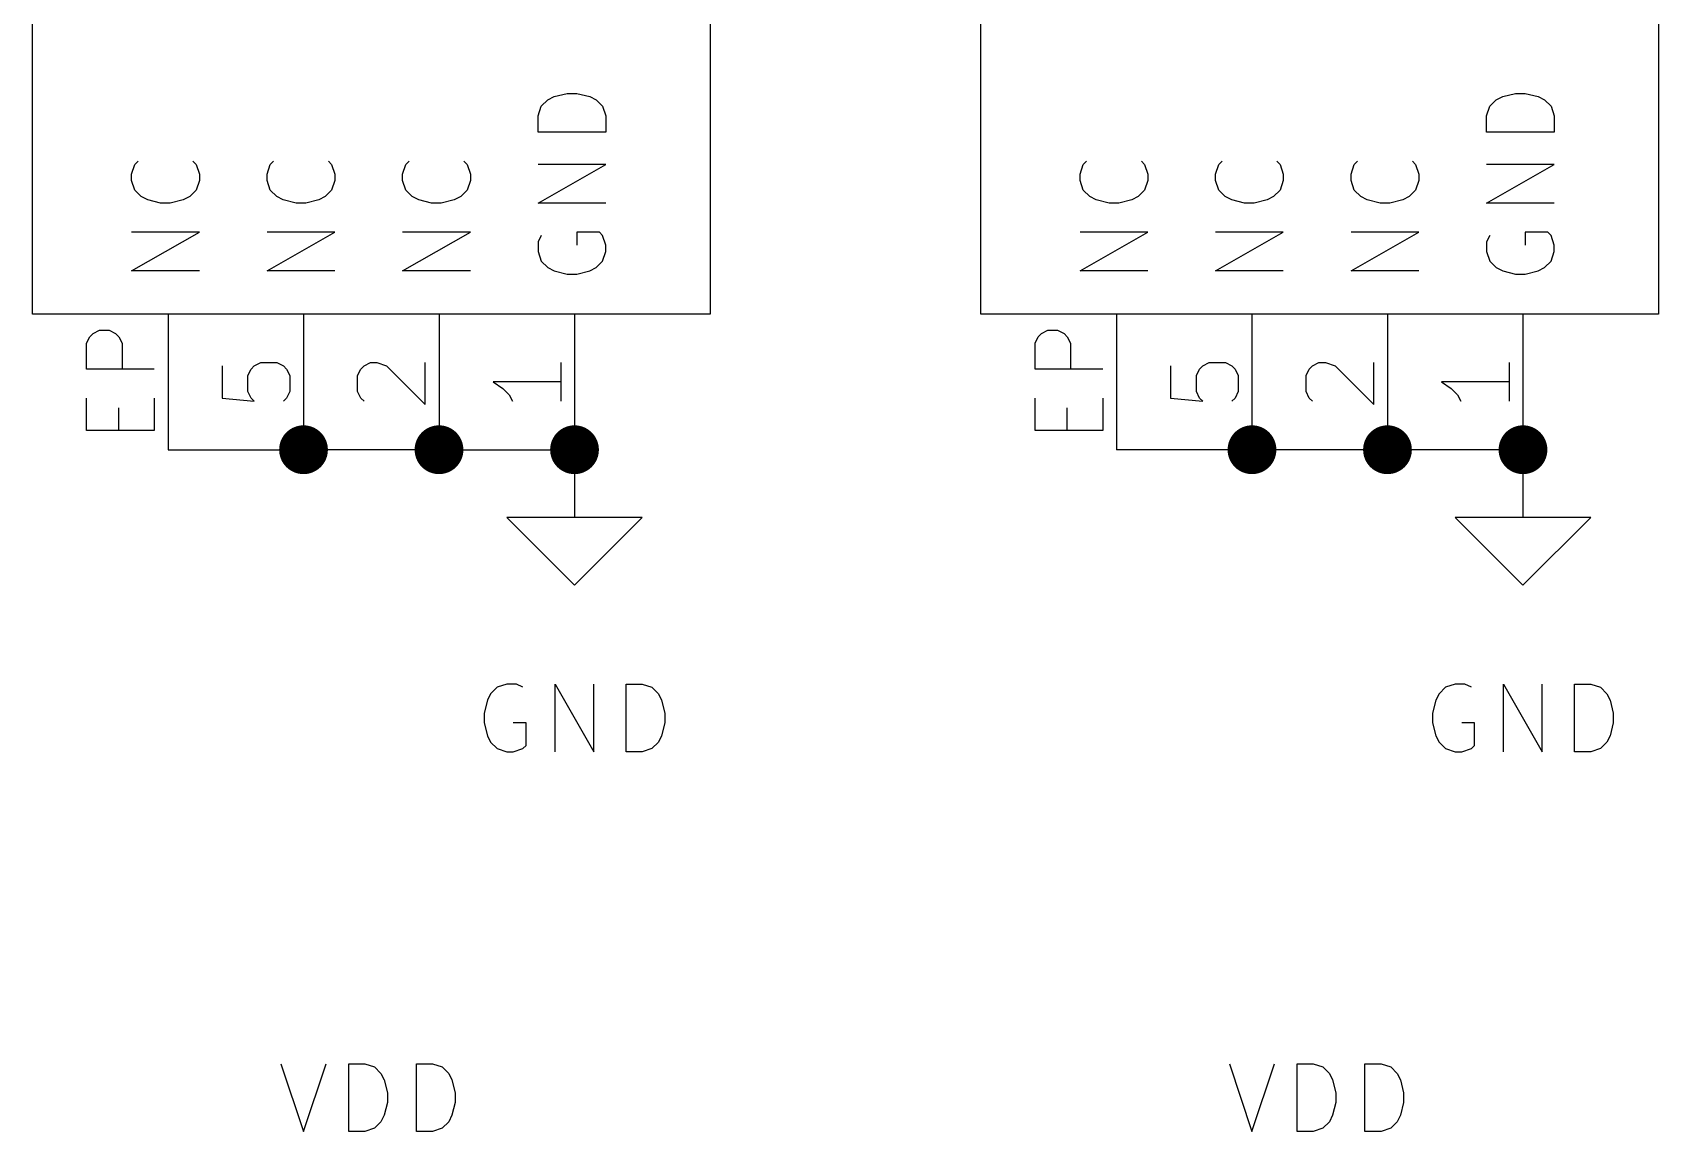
# Model space of a CAD drawing. Header units: millimetres. Extents: x 10 to 287, y -200 to -10.
# Drawn here: x 71.63 to 102.11, y -105.48 to -84.89 of the extents above; entities that cross this region are included whole.
import ezdxf

# ---------------------------------------------------------------- set-up
doc = ezdxf.new("R2010")
doc.units = ezdxf.units.MM
for name, color, linetype in [('GREENSIXTYFIVE', 129, 'CONTINUOUS'), ('LIGHTGREEN', 92, 'CONTINUOUS'), ('LIGHTRED', 12, 'CONTINUOUS'), ('RED', 14, 'CONTINUOUS')]:
    doc.layers.add(name, color=color, linetype=linetype)

msp = doc.modelspace()

# ---------------------------------------------------------------- linework, layer by layer
at = {"layer": 'GREENSIXTYFIVE', "linetype": 'CONTINUOUS'}
for p, q in [((81.166, -86.2753), (81.287, -86.1543)), ((81.166, -86.2753), (81.287, -86.1543)), ((81.287, -86.1543), (81.4079, -86.0938)), ((81.287, -86.1543), (81.4079, -86.0938)), ((81.4079, -86.0938), (81.6498, -86.0334)), ((81.4079, -86.0938), (81.6498, -86.0334)), ((81.6498, -86.0334), (81.8312, -86.0334)), ((81.6498, -86.0334), (81.8312, -86.0334)), ((81.8312, -86.0334), (82.0731, -86.0938)), ((81.8312, -86.0334), (82.0731, -86.0938)), ((82.0731, -86.0938), (82.1941, -86.1543)), ((82.0731, -86.0938), (82.1941, -86.1543)), ((82.1941, -86.1543), (82.3151, -86.2753)), ((82.1941, -86.1543), (82.3151, -86.2753)), ((98.946, -86.2753), (99.067, -86.1543)), ((98.946, -86.2753), (99.067, -86.1543)), ((99.067, -86.1543), (99.1879, -86.0938)), ((99.067, -86.1543), (99.1879, -86.0938)), ((99.1879, -86.0938), (99.4298, -86.0334)), ((99.1879, -86.0938), (99.4298, -86.0334)), ((99.4298, -86.0334), (99.6112, -86.0334)), ((99.4298, -86.0334), (99.6112, -86.0334)), ((99.6112, -86.0334), (99.8531, -86.0938)), ((99.6112, -86.0334), (99.8531, -86.0938)), ((99.8531, -86.0938), (99.9741, -86.1543)), ((99.8531, -86.0938), (99.9741, -86.1543)), ((99.9741, -86.1543), (100.0951, -86.2753)), ((99.9741, -86.1543), (100.0951, -86.2753)), ((81.1055, -86.4567), (81.166, -86.2753)), ((81.1055, -86.4567), (81.166, -86.2753)), ((81.1055, -86.7591), (81.1055, -86.4567)), ((81.1055, -86.7591), (81.1055, -86.4567)), ((82.3151, -86.2753), (82.3755, -86.4567)), ((82.3151, -86.2753), (82.3755, -86.4567)), ((82.3755, -86.4567), (82.3755, -86.7591)), ((82.3755, -86.4567), (82.3755, -86.7591)), ((98.8855, -86.4567), (98.946, -86.2753)), ((98.8855, -86.4567), (98.946, -86.2753)), ((98.8855, -86.7591), (98.8855, -86.4567)), ((98.8855, -86.7591), (98.8855, -86.4567)), ((100.0951, -86.2753), (100.1555, -86.4567)), ((100.0951, -86.2753), (100.1555, -86.4567)), ((100.1555, -86.4567), (100.1555, -86.7591)), ((100.1555, -86.4567), (100.1555, -86.7591)), ((82.3755, -86.7591), (81.1055, -86.7591)), ((82.3755, -86.7591), (81.1055, -86.7591)), ((100.1555, -86.7591), (98.8855, -86.7591)), ((100.1555, -86.7591), (98.8855, -86.7591)), ((73.4855, -87.5453), (73.546, -87.3638)), ((73.4855, -87.5453), (73.546, -87.3638)), ((73.546, -87.3638), (73.6065, -87.3034)), ((73.546, -87.3638), (73.6065, -87.3034)), ((74.6346, -87.3034), (74.6951, -87.3638)), ((74.6346, -87.3034), (74.6951, -87.3638)), ((74.6951, -87.3638), (74.7555, -87.5453)), ((74.6951, -87.3638), (74.7555, -87.5453)), ((76.0255, -87.5453), (76.086, -87.3638)), ((76.0255, -87.5453), (76.086, -87.3638)), ((76.086, -87.3638), (76.1465, -87.3034)), ((76.086, -87.3638), (76.1465, -87.3034)), ((77.1746, -87.3034), (77.2351, -87.3638)), ((77.1746, -87.3034), (77.2351, -87.3638)), ((77.2351, -87.3638), (77.2955, -87.5453)), ((77.2351, -87.3638), (77.2955, -87.5453)), ((78.5655, -87.5453), (78.626, -87.3638)), ((78.5655, -87.5453), (78.626, -87.3638)), ((78.626, -87.3638), (78.6865, -87.3034)), ((78.626, -87.3638), (78.6865, -87.3034)), ((79.7146, -87.3034), (79.7751, -87.3638)), ((79.7146, -87.3034), (79.7751, -87.3638)), ((79.7751, -87.3638), (79.8355, -87.5453)), ((79.7751, -87.3638), (79.8355, -87.5453)), ((81.1055, -88.0896), (82.3755, -87.3639)), ((82.3755, -87.3639), (81.1055, -87.3639)), ((81.1055, -88.0896), (82.3755, -87.3639)), ((82.3755, -87.3639), (81.1055, -87.3639)), ((91.2655, -87.5453), (91.326, -87.3638)), ((91.2655, -87.5453), (91.326, -87.3638)), ((91.326, -87.3638), (91.3865, -87.3034)), ((91.326, -87.3638), (91.3865, -87.3034)), ((92.4146, -87.3034), (92.4751, -87.3638)), ((92.4146, -87.3034), (92.4751, -87.3638)), ((92.4751, -87.3638), (92.5355, -87.5453)), ((92.4751, -87.3638), (92.5355, -87.5453)), ((93.8055, -87.5453), (93.866, -87.3638)), ((93.8055, -87.5453), (93.866, -87.3638)), ((93.866, -87.3638), (93.9265, -87.3034)), ((93.866, -87.3638), (93.9265, -87.3034)), ((94.9546, -87.3034), (95.0151, -87.3638)), ((94.9546, -87.3034), (95.0151, -87.3638)), ((95.0151, -87.3638), (95.0755, -87.5453)), ((95.0151, -87.3638), (95.0755, -87.5453)), ((96.3455, -87.5453), (96.406, -87.3638)), ((96.3455, -87.5453), (96.406, -87.3638)), ((96.406, -87.3638), (96.4665, -87.3034)), ((96.406, -87.3638), (96.4665, -87.3034)), ((97.4946, -87.3034), (97.5551, -87.3638)), ((97.4946, -87.3034), (97.5551, -87.3638)), ((97.5551, -87.3638), (97.6155, -87.5453)), ((97.5551, -87.3638), (97.6155, -87.5453)), ((98.8855, -88.0896), (100.1555, -87.3639)), ((100.1555, -87.3639), (98.8855, -87.3639)), ((98.8855, -88.0896), (100.1555, -87.3639)), ((100.1555, -87.3639), (98.8855, -87.3639)), ((73.4855, -87.6662), (73.4855, -87.5453)), ((73.4855, -87.6662), (73.4855, -87.5453)), ((73.546, -87.8476), (73.4855, -87.6662)), ((73.546, -87.8476), (73.4855, -87.6662)), ((74.7555, -87.6662), (74.6951, -87.8476)), ((74.7555, -87.6662), (74.6951, -87.8476)), ((74.7555, -87.5453), (74.7555, -87.6662)), ((74.7555, -87.5453), (74.7555, -87.6662)), ((76.0255, -87.6662), (76.0255, -87.5453)), ((76.0255, -87.6662), (76.0255, -87.5453)), ((76.086, -87.8476), (76.0255, -87.6662)), ((76.086, -87.8476), (76.0255, -87.6662)), ((77.2955, -87.6662), (77.2351, -87.8476)), ((77.2955, -87.6662), (77.2351, -87.8476)), ((77.2955, -87.5453), (77.2955, -87.6662)), ((77.2955, -87.5453), (77.2955, -87.6662)), ((78.5655, -87.6662), (78.5655, -87.5453)), ((78.5655, -87.6662), (78.5655, -87.5453)), ((78.626, -87.8476), (78.5655, -87.6662)), ((78.626, -87.8476), (78.5655, -87.6662)), ((79.8355, -87.6662), (79.7751, -87.8476)), ((79.8355, -87.6662), (79.7751, -87.8476)), ((79.8355, -87.5453), (79.8355, -87.6662)), ((79.8355, -87.5453), (79.8355, -87.6662)), ((91.2655, -87.6662), (91.2655, -87.5453)), ((91.2655, -87.6662), (91.2655, -87.5453)), ((91.326, -87.8476), (91.2655, -87.6662)), ((91.326, -87.8476), (91.2655, -87.6662)), ((92.5355, -87.6662), (92.4751, -87.8476)), ((92.5355, -87.6662), (92.4751, -87.8476)), ((92.5355, -87.5453), (92.5355, -87.6662)), ((92.5355, -87.5453), (92.5355, -87.6662)), ((93.8055, -87.6662), (93.8055, -87.5453)), ((93.8055, -87.6662), (93.8055, -87.5453)), ((93.866, -87.8476), (93.8055, -87.6662)), ((93.866, -87.8476), (93.8055, -87.6662)), ((95.0755, -87.6662), (95.0151, -87.8476)), ((95.0755, -87.6662), (95.0151, -87.8476)), ((95.0755, -87.5453), (95.0755, -87.6662)), ((95.0755, -87.5453), (95.0755, -87.6662)), ((96.3455, -87.6662), (96.3455, -87.5453)), ((96.3455, -87.6662), (96.3455, -87.5453)), ((96.406, -87.8476), (96.3455, -87.6662)), ((96.406, -87.8476), (96.3455, -87.6662)), ((97.6155, -87.6662), (97.5551, -87.8476)), ((97.6155, -87.6662), (97.5551, -87.8476)), ((97.6155, -87.5453), (97.6155, -87.6662)), ((97.6155, -87.5453), (97.6155, -87.6662)), ((73.667, -87.9686), (73.546, -87.8476)), ((73.667, -87.9686), (73.546, -87.8476)), ((73.7879, -88.0291), (73.667, -87.9686)), ((73.7879, -88.0291), (73.667, -87.9686)), ((74.0298, -88.0895), (73.7879, -88.0291)), ((74.0298, -88.0895), (73.7879, -88.0291)), ((74.4531, -88.0291), (74.2112, -88.0895)), ((74.4531, -88.0291), (74.2112, -88.0895)), ((74.5741, -87.9686), (74.4531, -88.0291)), ((74.5741, -87.9686), (74.4531, -88.0291)), ((74.6951, -87.8476), (74.5741, -87.9686)), ((74.6951, -87.8476), (74.5741, -87.9686)), ((76.207, -87.9686), (76.086, -87.8476)), ((76.207, -87.9686), (76.086, -87.8476)), ((76.3279, -88.0291), (76.207, -87.9686)), ((76.3279, -88.0291), (76.207, -87.9686)), ((76.5698, -88.0895), (76.3279, -88.0291)), ((76.5698, -88.0895), (76.3279, -88.0291)), ((76.9931, -88.0291), (76.7512, -88.0895)), ((76.9931, -88.0291), (76.7512, -88.0895)), ((77.1141, -87.9686), (76.9931, -88.0291)), ((77.1141, -87.9686), (76.9931, -88.0291)), ((77.2351, -87.8476), (77.1141, -87.9686)), ((77.2351, -87.8476), (77.1141, -87.9686)), ((78.747, -87.9686), (78.626, -87.8476)), ((78.747, -87.9686), (78.626, -87.8476)), ((78.8679, -88.0291), (78.747, -87.9686)), ((78.8679, -88.0291), (78.747, -87.9686)), ((79.1098, -88.0895), (78.8679, -88.0291)), ((79.1098, -88.0895), (78.8679, -88.0291)), ((79.5331, -88.0291), (79.2912, -88.0895)), ((79.5331, -88.0291), (79.2912, -88.0895)), ((79.6541, -87.9686), (79.5331, -88.0291)), ((79.6541, -87.9686), (79.5331, -88.0291)), ((79.7751, -87.8476), (79.6541, -87.9686)), ((79.7751, -87.8476), (79.6541, -87.9686)), ((91.447, -87.9686), (91.326, -87.8476)), ((91.447, -87.9686), (91.326, -87.8476)), ((91.5679, -88.0291), (91.447, -87.9686)), ((91.5679, -88.0291), (91.447, -87.9686)), ((91.8098, -88.0895), (91.5679, -88.0291)), ((91.8098, -88.0895), (91.5679, -88.0291)), ((92.2331, -88.0291), (91.9912, -88.0895)), ((92.2331, -88.0291), (91.9912, -88.0895)), ((92.3541, -87.9686), (92.2331, -88.0291)), ((92.3541, -87.9686), (92.2331, -88.0291)), ((92.4751, -87.8476), (92.3541, -87.9686)), ((92.4751, -87.8476), (92.3541, -87.9686)), ((93.987, -87.9686), (93.866, -87.8476)), ((93.987, -87.9686), (93.866, -87.8476)), ((94.1079, -88.0291), (93.987, -87.9686)), ((94.1079, -88.0291), (93.987, -87.9686)), ((94.3498, -88.0895), (94.1079, -88.0291)), ((94.3498, -88.0895), (94.1079, -88.0291)), ((94.7731, -88.0291), (94.5312, -88.0895)), ((94.7731, -88.0291), (94.5312, -88.0895)), ((94.8941, -87.9686), (94.7731, -88.0291)), ((94.8941, -87.9686), (94.7731, -88.0291)), ((95.0151, -87.8476), (94.8941, -87.9686)), ((95.0151, -87.8476), (94.8941, -87.9686)), ((96.527, -87.9686), (96.406, -87.8476)), ((96.527, -87.9686), (96.406, -87.8476)), ((96.6479, -88.0291), (96.527, -87.9686)), ((96.6479, -88.0291), (96.527, -87.9686)), ((96.8898, -88.0895), (96.6479, -88.0291)), ((96.8898, -88.0895), (96.6479, -88.0291)), ((97.3131, -88.0291), (97.0712, -88.0895)), ((97.3131, -88.0291), (97.0712, -88.0895)), ((97.4341, -87.9686), (97.3131, -88.0291)), ((97.4341, -87.9686), (97.3131, -88.0291)), ((97.5551, -87.8476), (97.4341, -87.9686)), ((97.5551, -87.8476), (97.4341, -87.9686)), ((74.2112, -88.0895), (74.0298, -88.0895)), ((74.2112, -88.0895), (74.0298, -88.0895)), ((76.7512, -88.0895), (76.5698, -88.0895)), ((76.7512, -88.0895), (76.5698, -88.0895)), ((79.2912, -88.0895), (79.1098, -88.0895)), ((79.2912, -88.0895), (79.1098, -88.0895)), ((82.3755, -88.0896), (81.1055, -88.0896)), ((82.3755, -88.0896), (81.1055, -88.0896)), ((91.9912, -88.0895), (91.8098, -88.0895)), ((91.9912, -88.0895), (91.8098, -88.0895)), ((94.5312, -88.0895), (94.3498, -88.0895)), ((94.5312, -88.0895), (94.3498, -88.0895)), ((97.0712, -88.0895), (96.8898, -88.0895)), ((97.0712, -88.0895), (96.8898, -88.0895)), ((100.1555, -88.0896), (98.8855, -88.0896)), ((100.1555, -88.0896), (98.8855, -88.0896)), ((73.4855, -89.3596), (74.7555, -88.6339)), ((74.7555, -88.6339), (73.4855, -88.6339)), ((73.4855, -89.3596), (74.7555, -88.6339)), ((74.7555, -88.6339), (73.4855, -88.6339)), ((76.0255, -89.3596), (77.2955, -88.6339)), ((77.2955, -88.6339), (76.0255, -88.6339)), ((76.0255, -89.3596), (77.2955, -88.6339)), ((77.2955, -88.6339), (76.0255, -88.6339)), ((78.5655, -89.3596), (79.8355, -88.6339)), ((79.8355, -88.6339), (78.5655, -88.6339)), ((78.5655, -89.3596), (79.8355, -88.6339)), ((79.8355, -88.6339), (78.5655, -88.6339)), ((81.166, -88.6943), (81.1055, -88.8153)), ((81.166, -88.6943), (81.1055, -88.8153)), ((82.2546, -88.6339), (81.8312, -88.6339)), ((81.8312, -88.6339), (81.8312, -88.8758)), ((82.2546, -88.6339), (81.8312, -88.6339)), ((81.8312, -88.6339), (81.8312, -88.8758)), ((82.3151, -88.6943), (82.2546, -88.6339)), ((82.3151, -88.6943), (82.2546, -88.6339)), ((82.3755, -88.8758), (82.3151, -88.6943)), ((82.3755, -88.8758), (82.3151, -88.6943)), ((91.2655, -89.3596), (92.5355, -88.6339)), ((92.5355, -88.6339), (91.2655, -88.6339)), ((91.2655, -89.3596), (92.5355, -88.6339)), ((92.5355, -88.6339), (91.2655, -88.6339)), ((93.8055, -89.3596), (95.0755, -88.6339)), ((95.0755, -88.6339), (93.8055, -88.6339)), ((93.8055, -89.3596), (95.0755, -88.6339)), ((95.0755, -88.6339), (93.8055, -88.6339)), ((96.3455, -89.3596), (97.6155, -88.6339)), ((97.6155, -88.6339), (96.3455, -88.6339)), ((96.3455, -89.3596), (97.6155, -88.6339)), ((97.6155, -88.6339), (96.3455, -88.6339)), ((98.946, -88.6943), (98.8855, -88.8153)), ((98.946, -88.6943), (98.8855, -88.8153)), ((100.0346, -88.6339), (99.6112, -88.6339)), ((99.6112, -88.6339), (99.6112, -88.8758)), ((100.0346, -88.6339), (99.6112, -88.6339)), ((99.6112, -88.6339), (99.6112, -88.8758)), ((100.0951, -88.6943), (100.0346, -88.6339)), ((100.0951, -88.6943), (100.0346, -88.6339)), ((100.1555, -88.8758), (100.0951, -88.6943)), ((100.1555, -88.8758), (100.0951, -88.6943)), ((81.1055, -88.8153), (81.1055, -88.9967)), ((81.1055, -88.8153), (81.1055, -88.9967)), ((81.1055, -88.9967), (81.166, -89.1781)), ((81.1055, -88.9967), (81.166, -89.1781)), ((82.3151, -89.1781), (82.3755, -88.9967)), ((82.3151, -89.1781), (82.3755, -88.9967)), ((82.3755, -88.9967), (82.3755, -88.8758)), ((82.3755, -88.9967), (82.3755, -88.8758)), ((98.8855, -88.8153), (98.8855, -88.9967)), ((98.8855, -88.8153), (98.8855, -88.9967)), ((98.8855, -88.9967), (98.946, -89.1781)), ((98.8855, -88.9967), (98.946, -89.1781)), ((100.0951, -89.1781), (100.1555, -88.9967)), ((100.0951, -89.1781), (100.1555, -88.9967)), ((100.1555, -88.9967), (100.1555, -88.8758)), ((100.1555, -88.9967), (100.1555, -88.8758)), ((81.166, -89.1781), (81.287, -89.2991)), ((81.166, -89.1781), (81.287, -89.2991)), ((81.287, -89.2991), (81.4079, -89.3596)), ((81.287, -89.2991), (81.4079, -89.3596)), ((82.0731, -89.3596), (82.1941, -89.2991)), ((82.0731, -89.3596), (82.1941, -89.2991)), ((82.1941, -89.2991), (82.3151, -89.1781)), ((82.1941, -89.2991), (82.3151, -89.1781)), ((98.946, -89.1781), (99.067, -89.2991)), ((98.946, -89.1781), (99.067, -89.2991)), ((99.067, -89.2991), (99.1879, -89.3596)), ((99.067, -89.2991), (99.1879, -89.3596)), ((99.8531, -89.3596), (99.9741, -89.2991)), ((99.8531, -89.3596), (99.9741, -89.2991)), ((99.9741, -89.2991), (100.0951, -89.1781)), ((99.9741, -89.2991), (100.0951, -89.1781)), ((74.7555, -89.3596), (73.4855, -89.3596)), ((74.7555, -89.3596), (73.4855, -89.3596)), ((77.2955, -89.3596), (76.0255, -89.3596)), ((77.2955, -89.3596), (76.0255, -89.3596)), ((79.8355, -89.3596), (78.5655, -89.3596)), ((79.8355, -89.3596), (78.5655, -89.3596)), ((81.4079, -89.3596), (81.6498, -89.42)), ((81.4079, -89.3596), (81.6498, -89.42)), ((81.6498, -89.42), (81.8312, -89.42)), ((81.6498, -89.42), (81.8312, -89.42)), ((81.8312, -89.42), (82.0731, -89.3596)), ((81.8312, -89.42), (82.0731, -89.3596)), ((92.5355, -89.3596), (91.2655, -89.3596)), ((92.5355, -89.3596), (91.2655, -89.3596)), ((95.0755, -89.3596), (93.8055, -89.3596)), ((95.0755, -89.3596), (93.8055, -89.3596)), ((97.6155, -89.3596), (96.3455, -89.3596)), ((97.6155, -89.3596), (96.3455, -89.3596)), ((99.1879, -89.3596), (99.4298, -89.42)), ((99.1879, -89.3596), (99.4298, -89.42)), ((99.4298, -89.42), (99.6112, -89.42)), ((99.4298, -89.42), (99.6112, -89.42)), ((99.6112, -89.42), (99.8531, -89.3596)), ((99.6112, -89.42), (99.8531, -89.3596)), ((80.3365, -97.1597), (80.2155, -97.2807)), ((80.3365, -97.1597), (80.2155, -97.2807)), ((80.5179, -97.0992), (80.3365, -97.1597)), ((80.5179, -97.0992), (80.3365, -97.1597)), ((80.6993, -97.0992), (80.5179, -97.0992)), ((80.6993, -97.0992), (80.5179, -97.0992)), ((80.8203, -97.1597), (80.6993, -97.0992)), ((80.8203, -97.1597), (80.6993, -97.0992)), ((81.425, -98.3692), (81.425, -97.0992)), ((81.425, -97.0992), (82.1507, -98.3692)), ((81.425, -98.3692), (81.425, -97.0992)), ((81.425, -97.0992), (82.1507, -98.3692)), ((82.1507, -98.3692), (82.1507, -97.0992)), ((82.1507, -98.3692), (82.1507, -97.0992)), ((82.7555, -98.3692), (82.7555, -97.0992)), ((82.7555, -97.0992), (83.0579, -97.0992)), ((82.7555, -98.3692), (82.7555, -97.0992)), ((82.7555, -97.0992), (83.0579, -97.0992)), ((83.0579, -97.0992), (83.2393, -97.1597)), ((83.0579, -97.0992), (83.2393, -97.1597)), ((83.2393, -97.1597), (83.3603, -97.2807)), ((83.2393, -97.1597), (83.3603, -97.2807)), ((98.1165, -97.1597), (97.9955, -97.2807)), ((98.1165, -97.1597), (97.9955, -97.2807)), ((98.2979, -97.0992), (98.1165, -97.1597)), ((98.2979, -97.0992), (98.1165, -97.1597)), ((98.4793, -97.0992), (98.2979, -97.0992)), ((98.4793, -97.0992), (98.2979, -97.0992)), ((98.6003, -97.1597), (98.4793, -97.0992)), ((98.6003, -97.1597), (98.4793, -97.0992)), ((99.205, -98.3692), (99.205, -97.0992)), ((99.205, -97.0992), (99.9307, -98.3692)), ((99.205, -98.3692), (99.205, -97.0992)), ((99.205, -97.0992), (99.9307, -98.3692)), ((99.9307, -98.3692), (99.9307, -97.0992)), ((99.9307, -98.3692), (99.9307, -97.0992)), ((100.5355, -98.3692), (100.5355, -97.0992)), ((100.5355, -97.0992), (100.8379, -97.0992)), ((100.5355, -98.3692), (100.5355, -97.0992)), ((100.5355, -97.0992), (100.8379, -97.0992)), ((100.8379, -97.0992), (101.0193, -97.1597)), ((100.8379, -97.0992), (101.0193, -97.1597)), ((101.0193, -97.1597), (101.1403, -97.2807)), ((101.0193, -97.1597), (101.1403, -97.2807)), ((80.155, -97.4016), (80.0946, -97.6435)), ((80.155, -97.4016), (80.0946, -97.6435)), ((80.2155, -97.2807), (80.155, -97.4016)), ((80.2155, -97.2807), (80.155, -97.4016)), ((83.3603, -97.2807), (83.4208, -97.4016)), ((83.3603, -97.2807), (83.4208, -97.4016)), ((83.4208, -97.4016), (83.4812, -97.6435)), ((83.4208, -97.4016), (83.4812, -97.6435)), ((97.935, -97.4016), (97.8746, -97.6435)), ((97.935, -97.4016), (97.8746, -97.6435)), ((97.9955, -97.2807), (97.935, -97.4016)), ((97.9955, -97.2807), (97.935, -97.4016)), ((101.1403, -97.2807), (101.2008, -97.4016)), ((101.1403, -97.2807), (101.2008, -97.4016)), ((101.2008, -97.4016), (101.2612, -97.6435)), ((101.2008, -97.4016), (101.2612, -97.6435)), ((80.0946, -97.6435), (80.0946, -97.8249)), ((80.0946, -97.6435), (80.0946, -97.8249)), ((80.0946, -97.8249), (80.155, -98.0668)), ((80.0946, -97.8249), (80.155, -98.0668)), ((80.8807, -97.8249), (80.6388, -97.8249)), ((80.8807, -97.8249), (80.6388, -97.8249)), ((80.8807, -98.2483), (80.8807, -97.8249)), ((80.8807, -98.2483), (80.8807, -97.8249)), ((83.4812, -97.8249), (83.4208, -98.0668)), ((83.4812, -97.8249), (83.4208, -98.0668)), ((83.4812, -97.6435), (83.4812, -97.8249)), ((83.4812, -97.6435), (83.4812, -97.8249)), ((97.8746, -97.6435), (97.8746, -97.8249)), ((97.8746, -97.6435), (97.8746, -97.8249)), ((97.8746, -97.8249), (97.935, -98.0668)), ((97.8746, -97.8249), (97.935, -98.0668)), ((98.6607, -97.8249), (98.4188, -97.8249)), ((98.6607, -97.8249), (98.4188, -97.8249)), ((98.6607, -98.2483), (98.6607, -97.8249)), ((98.6607, -98.2483), (98.6607, -97.8249)), ((101.2612, -97.8249), (101.2008, -98.0668)), ((101.2612, -97.8249), (101.2008, -98.0668)), ((101.2612, -97.6435), (101.2612, -97.8249)), ((101.2612, -97.6435), (101.2612, -97.8249)), ((80.155, -98.0668), (80.2155, -98.1878)), ((80.155, -98.0668), (80.2155, -98.1878)), ((83.4208, -98.0668), (83.3603, -98.1878)), ((83.4208, -98.0668), (83.3603, -98.1878)), ((97.935, -98.0668), (97.9955, -98.1878)), ((97.935, -98.0668), (97.9955, -98.1878)), ((101.2008, -98.0668), (101.1403, -98.1878)), ((101.2008, -98.0668), (101.1403, -98.1878)), ((80.2155, -98.1878), (80.3365, -98.3088)), ((80.2155, -98.1878), (80.3365, -98.3088)), ((80.3365, -98.3088), (80.5179, -98.3692)), ((80.3365, -98.3088), (80.5179, -98.3692)), ((80.5179, -98.3692), (80.6388, -98.3692)), ((80.5179, -98.3692), (80.6388, -98.3692)), ((80.6388, -98.3692), (80.8203, -98.3088)), ((80.6388, -98.3692), (80.8203, -98.3088)), ((80.8203, -98.3088), (80.8807, -98.2483)), ((80.8203, -98.3088), (80.8807, -98.2483)), ((83.0579, -98.3692), (82.7555, -98.3692)), ((83.0579, -98.3692), (82.7555, -98.3692)), ((83.2393, -98.3088), (83.0579, -98.3692)), ((83.2393, -98.3088), (83.0579, -98.3692)), ((83.3603, -98.1878), (83.2393, -98.3088)), ((83.3603, -98.1878), (83.2393, -98.3088)), ((97.9955, -98.1878), (98.1165, -98.3088)), ((97.9955, -98.1878), (98.1165, -98.3088)), ((98.1165, -98.3088), (98.2979, -98.3692)), ((98.1165, -98.3088), (98.2979, -98.3692)), ((98.2979, -98.3692), (98.4188, -98.3692)), ((98.2979, -98.3692), (98.4188, -98.3692)), ((98.4188, -98.3692), (98.6003, -98.3088)), ((98.4188, -98.3692), (98.6003, -98.3088)), ((98.6003, -98.3088), (98.6607, -98.2483)), ((98.6003, -98.3088), (98.6607, -98.2483)), ((100.8379, -98.3692), (100.5355, -98.3692)), ((100.8379, -98.3692), (100.5355, -98.3692)), ((101.0193, -98.3088), (100.8379, -98.3692)), ((101.0193, -98.3088), (100.8379, -98.3692)), ((101.1403, -98.1878), (101.0193, -98.3088)), ((101.1403, -98.1878), (101.0193, -98.3088)), ((76.2846, -104.2112), (76.7079, -105.4812)), ((76.2846, -104.2112), (76.7079, -105.4812)), ((76.7079, -105.4812), (77.1313, -104.2112)), ((76.7079, -105.4812), (77.1313, -104.2112)), ((77.5546, -105.4812), (77.5546, -104.2112)), ((77.5546, -104.2112), (77.857, -104.2112)), ((77.5546, -105.4812), (77.5546, -104.2112)), ((77.5546, -104.2112), (77.857, -104.2112)), ((77.857, -104.2112), (78.0384, -104.2717)), ((77.857, -104.2112), (78.0384, -104.2717)), ((78.8246, -105.4812), (78.8246, -104.2112)), ((78.8246, -104.2112), (79.127, -104.2112)), ((78.8246, -105.4812), (78.8246, -104.2112)), ((78.8246, -104.2112), (79.127, -104.2112)), ((79.127, -104.2112), (79.3084, -104.2717)), ((79.127, -104.2112), (79.3084, -104.2717)), ((94.0646, -104.2112), (94.4879, -105.4812)), ((94.0646, -104.2112), (94.4879, -105.4812)), ((94.4879, -105.4812), (94.9113, -104.2112)), ((94.4879, -105.4812), (94.9113, -104.2112)), ((95.3346, -105.4812), (95.3346, -104.2112)), ((95.3346, -104.2112), (95.637, -104.2112)), ((95.3346, -105.4812), (95.3346, -104.2112)), ((95.3346, -104.2112), (95.637, -104.2112)), ((95.637, -104.2112), (95.8184, -104.2717)), ((95.637, -104.2112), (95.8184, -104.2717)), ((96.6046, -105.4812), (96.6046, -104.2112)), ((96.6046, -104.2112), (96.907, -104.2112)), ((96.6046, -105.4812), (96.6046, -104.2112)), ((96.6046, -104.2112), (96.907, -104.2112)), ((96.907, -104.2112), (97.0884, -104.2717)), ((96.907, -104.2112), (97.0884, -104.2717)), ((78.0384, -104.2717), (78.1594, -104.3927)), ((78.0384, -104.2717), (78.1594, -104.3927)), ((78.1594, -104.3927), (78.2199, -104.5136)), ((78.1594, -104.3927), (78.2199, -104.5136)), ((78.2199, -104.5136), (78.2803, -104.7555)), ((78.2199, -104.5136), (78.2803, -104.7555)), ((79.3084, -104.2717), (79.4294, -104.3927)), ((79.3084, -104.2717), (79.4294, -104.3927)), ((79.4294, -104.3927), (79.4899, -104.5136)), ((79.4294, -104.3927), (79.4899, -104.5136)), ((79.4899, -104.5136), (79.5503, -104.7555)), ((79.4899, -104.5136), (79.5503, -104.7555)), ((95.8184, -104.2717), (95.9394, -104.3927)), ((95.8184, -104.2717), (95.9394, -104.3927)), ((95.9394, -104.3927), (95.9999, -104.5136)), ((95.9394, -104.3927), (95.9999, -104.5136)), ((95.9999, -104.5136), (96.0603, -104.7555)), ((95.9999, -104.5136), (96.0603, -104.7555)), ((97.0884, -104.2717), (97.2094, -104.3927)), ((97.0884, -104.2717), (97.2094, -104.3927)), ((97.2094, -104.3927), (97.2699, -104.5136)), ((97.2094, -104.3927), (97.2699, -104.5136)), ((97.2699, -104.5136), (97.3303, -104.7555)), ((97.2699, -104.5136), (97.3303, -104.7555)), ((78.2803, -104.7555), (78.2803, -104.9369)), ((78.2803, -104.7555), (78.2803, -104.9369)), ((79.5503, -104.7555), (79.5503, -104.9369)), ((79.5503, -104.7555), (79.5503, -104.9369)), ((96.0603, -104.7555), (96.0603, -104.9369)), ((96.0603, -104.7555), (96.0603, -104.9369)), ((97.3303, -104.7555), (97.3303, -104.9369)), ((97.3303, -104.7555), (97.3303, -104.9369)), ((78.2803, -104.9369), (78.2199, -105.1788)), ((78.2803, -104.9369), (78.2199, -105.1788)), ((79.5503, -104.9369), (79.4899, -105.1788)), ((79.5503, -104.9369), (79.4899, -105.1788)), ((96.0603, -104.9369), (95.9999, -105.1788)), ((96.0603, -104.9369), (95.9999, -105.1788)), ((97.3303, -104.9369), (97.2699, -105.1788)), ((97.3303, -104.9369), (97.2699, -105.1788)), ((78.0384, -105.4208), (77.857, -105.4812)), ((78.0384, -105.4208), (77.857, -105.4812)), ((78.1594, -105.2998), (78.0384, -105.4208)), ((78.1594, -105.2998), (78.0384, -105.4208)), ((78.2199, -105.1788), (78.1594, -105.2998)), ((78.2199, -105.1788), (78.1594, -105.2998)), ((79.3084, -105.4208), (79.127, -105.4812)), ((79.3084, -105.4208), (79.127, -105.4812)), ((79.4294, -105.2998), (79.3084, -105.4208)), ((79.4294, -105.2998), (79.3084, -105.4208)), ((79.4899, -105.1788), (79.4294, -105.2998)), ((79.4899, -105.1788), (79.4294, -105.2998)), ((95.8184, -105.4208), (95.637, -105.4812)), ((95.8184, -105.4208), (95.637, -105.4812)), ((95.9394, -105.2998), (95.8184, -105.4208)), ((95.9394, -105.2998), (95.8184, -105.4208)), ((95.9999, -105.1788), (95.9394, -105.2998)), ((95.9999, -105.1788), (95.9394, -105.2998)), ((97.0884, -105.4208), (96.907, -105.4812)), ((97.0884, -105.4208), (96.907, -105.4812)), ((97.2094, -105.2998), (97.0884, -105.4208)), ((97.2094, -105.2998), (97.0884, -105.4208)), ((97.2699, -105.1788), (97.2094, -105.2998)), ((97.2699, -105.1788), (97.2094, -105.2998)), ((77.857, -105.4812), (77.5546, -105.4812)), ((77.857, -105.4812), (77.5546, -105.4812)), ((79.127, -105.4812), (78.8246, -105.4812)), ((79.127, -105.4812), (78.8246, -105.4812)), ((95.637, -105.4812), (95.3346, -105.4812)), ((95.637, -105.4812), (95.3346, -105.4812)), ((96.907, -105.4812), (96.6046, -105.4812)), ((96.907, -105.4812), (96.6046, -105.4812))]:
    msp.add_line(p, q, dxfattribs=at)
at = {"layer": 'LIGHTGREEN', "linetype": 'CONTINUOUS'}
for p, q in [((74.168, -92.71), (76.708, -92.71)), ((79.248, -92.71), (76.708, -92.71)), ((79.248, -92.71), (81.788, -92.71)), ((94.488, -92.71), (91.948, -92.71)), ((97.028, -92.71), (94.488, -92.71)), ((99.568, -92.71), (97.028, -92.71))]:
    msp.add_line(p, q, dxfattribs=at)
at = {"layer": 'LIGHTGREEN', "const_width": 0.4572}
for points in [[(76.4794, -92.71, 1), (76.9366, -92.71, 1)], [(79.0194, -92.71, 1), (79.4766, -92.71, 1)], [(81.5594, -92.71, 1), (82.0166, -92.71, 1)], [(94.2594, -92.71, 1), (94.7166, -92.71, 1)], [(96.7994, -92.71, 1), (97.2566, -92.71, 1)], [(99.3394, -92.71, 1), (99.7966, -92.71, 1)]]:
    msp.add_lwpolyline(points, format="xyb", close=True, dxfattribs=at)
at = {"layer": 'LIGHTRED', "linetype": 'CONTINUOUS'}
for p, q in [((72.7619, -90.5328), (72.8828, -90.4724)), ((72.7619, -90.5328), (72.8828, -90.4724)), ((72.8828, -90.4724), (73.0643, -90.4724)), ((72.8828, -90.4724), (73.0643, -90.4724)), ((73.0643, -90.4724), (73.1852, -90.5328)), ((73.0643, -90.4724), (73.1852, -90.5328)), ((90.5419, -90.5328), (90.6628, -90.4724)), ((90.5419, -90.5328), (90.6628, -90.4724)), ((90.6628, -90.4724), (90.8443, -90.4724)), ((90.6628, -90.4724), (90.8443, -90.4724)), ((90.8443, -90.4724), (90.9652, -90.5328)), ((90.8443, -90.4724), (90.9652, -90.5328)), ((72.6409, -90.7143), (72.7014, -90.5933)), ((72.6409, -90.7143), (72.7014, -90.5933)), ((72.6409, -91.1981), (72.6409, -90.7143)), ((72.6409, -91.1981), (72.6409, -90.7143)), ((72.7014, -90.5933), (72.7619, -90.5328)), ((72.7014, -90.5933), (72.7619, -90.5328)), ((73.1852, -90.5328), (73.2457, -90.5933)), ((73.1852, -90.5328), (73.2457, -90.5933)), ((73.2457, -90.5933), (73.3062, -90.7143)), ((73.2457, -90.5933), (73.3062, -90.7143)), ((73.3062, -90.7143), (73.3062, -91.1981)), ((73.3062, -90.7143), (73.3062, -91.1981)), ((90.4209, -90.7143), (90.4814, -90.5933)), ((90.4209, -90.7143), (90.4814, -90.5933)), ((90.4209, -91.1981), (90.4209, -90.7143)), ((90.4209, -91.1981), (90.4209, -90.7143)), ((90.4814, -90.5933), (90.5419, -90.5328)), ((90.4814, -90.5933), (90.5419, -90.5328)), ((90.9652, -90.5328), (91.0257, -90.5933)), ((90.9652, -90.5328), (91.0257, -90.5933)), ((91.0257, -90.5933), (91.0862, -90.7143)), ((91.0257, -90.5933), (91.0862, -90.7143)), ((91.0862, -90.7143), (91.0862, -91.1981)), ((91.0862, -90.7143), (91.0862, -91.1981)), ((75.7857, -91.1375), (75.9066, -91.077)), ((75.7857, -91.1375), (75.9066, -91.077)), ((75.9066, -91.077), (76.209, -91.077)), ((75.9066, -91.077), (76.209, -91.077)), ((76.209, -91.077), (76.33, -91.1375)), ((76.209, -91.077), (76.33, -91.1375)), ((77.8419, -91.1375), (77.9628, -91.077)), ((77.8419, -91.1375), (77.9628, -91.077)), ((77.9628, -91.077), (78.0838, -91.077)), ((77.9628, -91.077), (78.0838, -91.077)), ((78.0838, -91.077), (78.2652, -91.1375)), ((78.0838, -91.077), (78.2652, -91.1375)), ((78.9909, -91.8632), (78.9909, -91.077)), ((78.9909, -91.8632), (78.9909, -91.077)), ((81.5309, -91.077), (81.5309, -91.8027)), ((81.5309, -91.077), (81.5309, -91.8027)), ((93.5657, -91.1375), (93.6866, -91.077)), ((93.5657, -91.1375), (93.6866, -91.077)), ((93.6866, -91.077), (93.989, -91.077)), ((93.6866, -91.077), (93.989, -91.077)), ((93.989, -91.077), (94.11, -91.1375)), ((93.989, -91.077), (94.11, -91.1375)), ((95.6219, -91.1375), (95.7428, -91.077)), ((95.6219, -91.1375), (95.7428, -91.077)), ((95.7428, -91.077), (95.8638, -91.077)), ((95.7428, -91.077), (95.8638, -91.077)), ((95.8638, -91.077), (96.0452, -91.1375)), ((95.8638, -91.077), (96.0452, -91.1375)), ((96.7709, -91.8632), (96.7709, -91.077)), ((96.7709, -91.8632), (96.7709, -91.077)), ((99.3109, -91.077), (99.3109, -91.8027)), ((99.3109, -91.077), (99.3109, -91.8027)), ((73.9109, -91.1981), (72.6409, -91.1981)), ((73.9109, -91.1981), (72.6409, -91.1981)), ((75.1809, -91.1375), (75.1809, -91.7423)), ((75.1809, -91.1375), (75.1809, -91.7423)), ((75.6647, -91.3189), (75.7252, -91.198)), ((75.6647, -91.3189), (75.7252, -91.198)), ((75.6647, -91.6213), (75.6647, -91.3189)), ((75.6647, -91.6213), (75.6647, -91.3189)), ((75.7252, -91.198), (75.7857, -91.1375)), ((75.7252, -91.198), (75.7857, -91.1375)), ((76.33, -91.1375), (76.3905, -91.198)), ((76.33, -91.1375), (76.3905, -91.198)), ((76.3905, -91.198), (76.4509, -91.3189)), ((76.3905, -91.198), (76.4509, -91.3189)), ((76.4509, -91.3189), (76.4509, -91.6213)), ((76.4509, -91.3189), (76.4509, -91.6213)), ((77.7209, -91.3189), (77.7814, -91.198)), ((77.7209, -91.3189), (77.7814, -91.198)), ((77.7209, -91.6213), (77.7209, -91.3189)), ((77.7209, -91.6213), (77.7209, -91.3189)), ((77.7814, -91.198), (77.8419, -91.1375)), ((77.7814, -91.198), (77.8419, -91.1375)), ((78.2652, -91.1375), (78.9909, -91.8632)), ((78.2652, -91.1375), (78.9909, -91.8632)), ((81.5309, -91.4399), (80.2609, -91.4399)), ((80.2609, -91.4399), (80.4424, -91.5608)), ((81.5309, -91.4399), (80.2609, -91.4399)), ((80.2609, -91.4399), (80.4424, -91.5608)), ((91.6909, -91.1981), (90.4209, -91.1981)), ((91.6909, -91.1981), (90.4209, -91.1981)), ((92.9609, -91.1375), (92.9609, -91.7423)), ((92.9609, -91.1375), (92.9609, -91.7423)), ((93.4447, -91.3189), (93.5052, -91.198)), ((93.4447, -91.3189), (93.5052, -91.198)), ((93.4447, -91.6213), (93.4447, -91.3189)), ((93.4447, -91.6213), (93.4447, -91.3189)), ((93.5052, -91.198), (93.5657, -91.1375)), ((93.5052, -91.198), (93.5657, -91.1375)), ((94.11, -91.1375), (94.1705, -91.198)), ((94.11, -91.1375), (94.1705, -91.198)), ((94.1705, -91.198), (94.2309, -91.3189)), ((94.1705, -91.198), (94.2309, -91.3189)), ((94.2309, -91.3189), (94.2309, -91.6213)), ((94.2309, -91.3189), (94.2309, -91.6213)), ((95.5009, -91.3189), (95.5614, -91.198)), ((95.5009, -91.3189), (95.5614, -91.198)), ((95.5009, -91.6213), (95.5009, -91.3189)), ((95.5009, -91.6213), (95.5009, -91.3189)), ((95.5614, -91.198), (95.6219, -91.1375)), ((95.5614, -91.198), (95.6219, -91.1375)), ((96.0452, -91.1375), (96.7709, -91.8632)), ((96.0452, -91.1375), (96.7709, -91.8632)), ((99.3109, -91.4399), (98.0409, -91.4399)), ((98.0409, -91.4399), (98.2224, -91.5608)), ((99.3109, -91.4399), (98.0409, -91.4399)), ((98.0409, -91.4399), (98.2224, -91.5608)), ((72.6409, -92.3471), (72.6409, -91.7423)), ((72.6409, -92.3471), (72.6409, -91.7423)), ((73.9109, -91.7423), (73.9109, -92.3471)), ((73.9109, -91.7423), (73.9109, -92.3471)), ((75.1809, -91.7423), (75.7857, -91.8027)), ((75.1809, -91.7423), (75.7857, -91.8027)), ((75.7252, -91.7423), (75.6647, -91.6213)), ((75.7252, -91.7423), (75.6647, -91.6213)), ((75.7857, -91.8027), (75.7252, -91.7423)), ((75.7857, -91.8027), (75.7252, -91.7423)), ((76.3905, -91.7423), (76.33, -91.8027)), ((76.3905, -91.7423), (76.33, -91.8027)), ((76.4509, -91.6213), (76.3905, -91.7423)), ((76.4509, -91.6213), (76.3905, -91.7423)), ((77.7814, -91.7423), (77.7209, -91.6213)), ((77.7814, -91.7423), (77.7209, -91.6213)), ((77.8419, -91.8027), (77.7814, -91.7423)), ((77.8419, -91.8027), (77.7814, -91.7423)), ((80.4424, -91.5608), (80.5633, -91.6818)), ((80.4424, -91.5608), (80.5633, -91.6818)), ((80.5633, -91.6818), (80.6238, -91.8027)), ((80.5633, -91.6818), (80.6238, -91.8027)), ((90.4209, -92.3471), (90.4209, -91.7423)), ((90.4209, -92.3471), (90.4209, -91.7423)), ((91.6909, -91.7423), (91.6909, -92.3471)), ((91.6909, -91.7423), (91.6909, -92.3471)), ((92.9609, -91.7423), (93.5657, -91.8027)), ((92.9609, -91.7423), (93.5657, -91.8027)), ((93.5052, -91.7423), (93.4447, -91.6213)), ((93.5052, -91.7423), (93.4447, -91.6213)), ((93.5657, -91.8027), (93.5052, -91.7423)), ((93.5657, -91.8027), (93.5052, -91.7423)), ((94.1705, -91.7423), (94.11, -91.8027)), ((94.1705, -91.7423), (94.11, -91.8027)), ((94.2309, -91.6213), (94.1705, -91.7423)), ((94.2309, -91.6213), (94.1705, -91.7423)), ((95.5614, -91.7423), (95.5009, -91.6213)), ((95.5614, -91.7423), (95.5009, -91.6213)), ((95.6219, -91.8027), (95.5614, -91.7423)), ((95.6219, -91.8027), (95.5614, -91.7423)), ((98.2224, -91.5608), (98.3433, -91.6818)), ((98.2224, -91.5608), (98.3433, -91.6818)), ((98.3433, -91.6818), (98.4038, -91.8027)), ((98.3433, -91.6818), (98.4038, -91.8027)), ((73.2457, -92.3471), (73.2457, -91.9237)), ((73.2457, -92.3471), (73.2457, -91.9237)), ((91.0257, -92.3471), (91.0257, -91.9237)), ((91.0257, -92.3471), (91.0257, -91.9237)), ((73.9109, -92.3471), (72.6409, -92.3471)), ((73.9109, -92.3471), (72.6409, -92.3471)), ((91.6909, -92.3471), (90.4209, -92.3471)), ((91.6909, -92.3471), (90.4209, -92.3471))]:
    msp.add_line(p, q, dxfattribs=at)
at = {"layer": 'RED', "linetype": 'CONTINUOUS'}
for p, q in [((71.628, -90.17), (71.628, -77.47)), ((84.328, -77.47), (84.328, -90.17)), ((89.408, -90.17), (89.408, -77.47)), ((102.108, -77.47), (102.108, -90.17)), ((84.328, -90.17), (71.628, -90.17)), ((74.168, -90.17), (74.168, -92.71)), ((74.168, -90.17), (74.168, -92.71)), ((76.708, -90.17), (76.708, -92.71)), ((76.708, -90.17), (76.708, -92.71)), ((79.248, -90.17), (79.248, -92.71)), ((79.248, -90.17), (79.248, -92.71)), ((81.788, -90.17), (81.788, -92.71)), ((81.788, -90.17), (81.788, -92.71)), ((102.108, -90.17), (89.408, -90.17)), ((91.948, -90.17), (91.948, -92.71)), ((91.948, -90.17), (91.948, -92.71)), ((94.488, -90.17), (94.488, -92.71)), ((94.488, -90.17), (94.488, -92.71)), ((97.028, -90.17), (97.028, -92.71)), ((97.028, -90.17), (97.028, -92.71)), ((99.568, -90.17), (99.568, -92.71)), ((99.568, -90.17), (99.568, -92.71)), ((81.788, -92.71), (81.788, -93.98)), ((99.568, -92.71), (99.568, -93.98)), ((81.788, -93.98), (80.518, -93.98)), ((80.518, -93.98), (81.788, -95.25)), ((81.788, -95.25), (83.058, -93.98)), ((83.058, -93.98), (81.788, -93.98)), ((99.568, -93.98), (98.298, -93.98)), ((98.298, -93.98), (99.568, -95.25)), ((99.568, -95.25), (100.838, -93.98)), ((100.838, -93.98), (99.568, -93.98))]:
    msp.add_line(p, q, dxfattribs=at)

doc.saveas('drawing.dxf')
